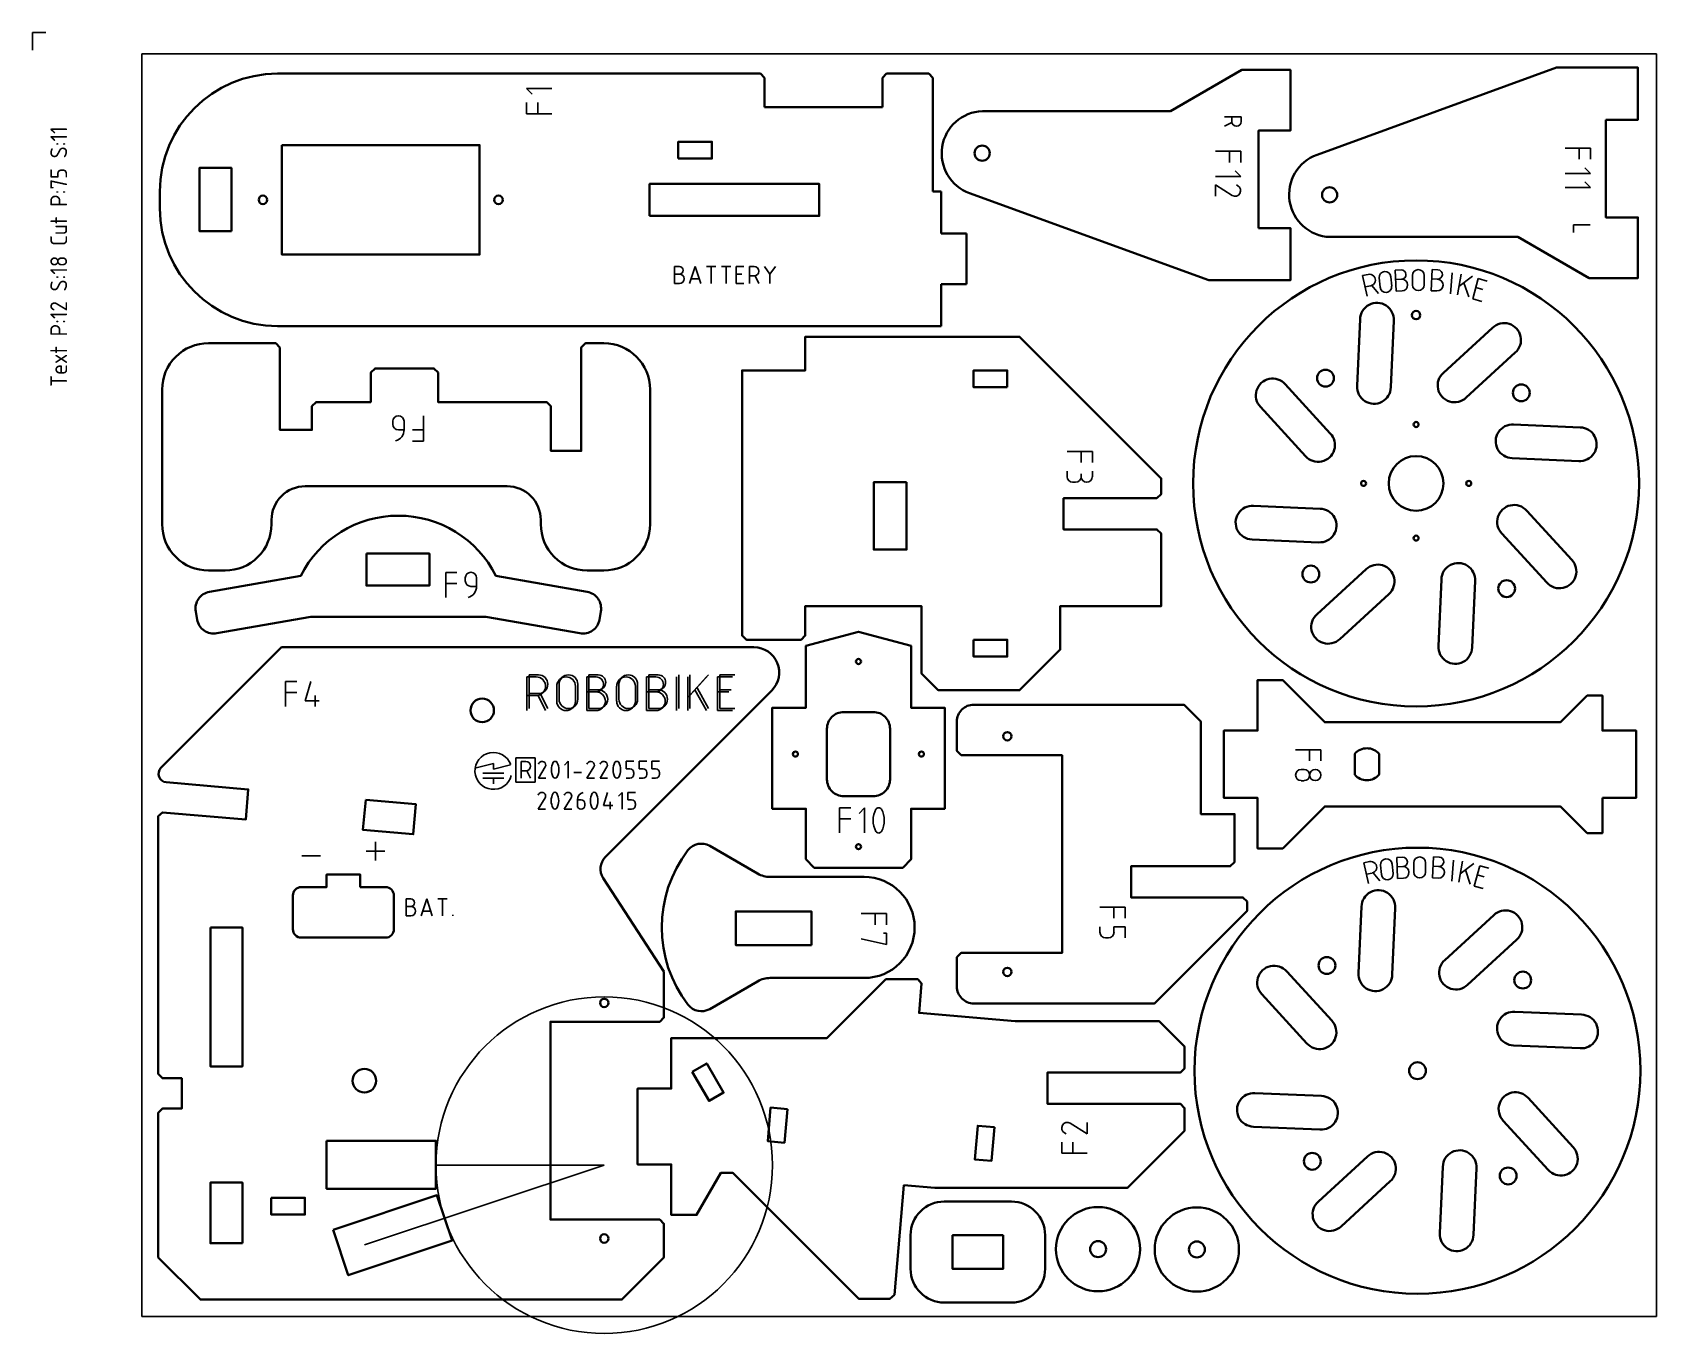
# Model space of a CAD drawing. Header units: millimetres. Extents: x -13 to 180, y 148 to 303.
import ezdxf

# ---------------------------------------------------------------- set-up
doc = ezdxf.new("R2010")
doc.units = ezdxf.units.MM
doc.header["$LTSCALE"] = 0.25
doc.layers.get('0').update_dxf_attribs({"color": 6, "linetype": 'CONTINUOUS'})
doc.layers.add('INNER', color=136, linetype='CONTINUOUS', lineweight=35, true_color=0x008080)
doc.layers.add('OUTER', color=7, linetype='CONTINUOUS', lineweight=35)
doc.layers.add('TEXT', color=5, linetype='CONTINUOUS')
doc.styles.add('iso', font='iso')

msp = doc.modelspace()

# ---------------------------------------------------------------- linework, layer by layer
at = {"linetype": 'CONTINUOUS'}
for p, q in [((-13.01, 300.46), (-13.01, 302.55)), ((-13.01, 302.55), (-11.42, 302.55))]:
    msp.add_line(p, q, dxfattribs=at)
at = {"linetype": 'CONTINUOUS', "lineweight": -3}
for p, q in [((0, 300), (180, 300)), ((0, 300), (0, 150)), ((180, 300), (180, 150)), ((0, 150), (180, 150))]:
    msp.add_line(p, q, dxfattribs=at)
for p, q in [((54.94, 167.97), (26.47, 158.5)), ((34.94, 167.97), (54.94, 167.97))]:
    msp.add_line(p, q)
msp.add_circle((54.94, 167.97), 20)
at = {"layer": 'INNER'}
for points in [[(63.73, 287.56), (67.73, 287.56), (67.73, 289.56), (63.73, 289.56)], [(16.63, 289.16), (40.13, 289.16), (40.13, 276.16), (16.63, 276.16)], [(10.63, 278.96), (10.63, 286.46), (6.83, 286.46), (6.83, 278.96)], [(60.34, 280.76), (60.34, 284.56), (80.5, 284.56), (80.5, 280.76)], [(102.83, 260.4), (102.83, 262.4), (98.83, 262.4), (98.83, 260.4)], [(90.88, 249.1), (90.88, 241.1), (86.98, 241.1), (86.98, 249.1)], [(26.67, 240.63), (34.17, 240.63), (34.17, 236.83), (26.67, 236.83)], [(79.57, 194.11), (70.57, 194.11), (70.57, 198.11), (79.57, 198.11)], [(8.14, 196.2), (11.94, 196.2), (11.94, 179.7), (8.14, 179.7)], [(8.14, 196.2), (11.94, 196.2), (11.94, 179.7), (8.14, 179.7)], [(65.4, 179.06), (67.4, 175.6), (69.13, 176.6), (67.13, 180.06)], [(76.71, 174.63), (74.72, 174.8), (74.37, 170.82), (76.36, 170.64)], [(101.32, 172.47), (99.33, 172.65), (98.98, 168.66), (100.97, 168.49)], [(21.94, 170.87), (34.94, 170.87), (34.94, 165.17), (21.94, 165.17)], [(11.94, 158.7), (8.14, 158.7), (8.14, 165.9), (11.94, 165.9)], [(11.94, 158.7), (8.14, 158.7), (8.14, 165.9), (11.94, 165.9)], [(22.71, 160.3), (35.05, 164.4), (36.85, 159), (24.51, 154.89)], [(102.34, 159.65), (96.34, 159.65), (96.34, 155.65), (102.34, 155.65)]]:
    msp.add_lwpolyline(points, close=True, dxfattribs=at)
for points in [[(144.43, 260.56, 1.022021), (148.42, 260.39), (148.77, 268.29, 1.022021), (144.77, 268.47)], [(154.67, 262.12, 1.022021), (157.37, 259.17), (163.21, 264.51, 1.022021), (160.5, 267.46)], [(138.28, 252.22, 1.022021), (141.23, 254.92), (135.88, 260.75, 1.022021), (132.94, 258.05)], [(163.02, 255.97, 1.022021), (162.84, 251.98), (170.75, 251.63, 1.022021), (170.92, 255.63)], [(139.84, 241.97, 1.022021), (140.01, 245.97), (132.11, 246.31, 1.022021), (131.93, 242.32)], [(164.57, 245.73, 1.022021), (161.62, 243.02), (166.97, 237.19, 1.022021), (169.92, 239.89)], [(158.43, 237.38, 1.022021), (154.43, 237.56), (154.09, 229.65, 1.022021), (158.08, 229.48)], [(148.18, 235.83, 1.022021), (145.48, 238.77), (139.65, 233.43, 1.022021), (142.35, 230.48)], [(147.03, 216.83, 0.463584), (144.13, 216.83), (144.13, 214.37, 0.463584), (147.03, 214.37)], [(25.94, 201), (25.94, 202.5), (21.94, 202.5), (21.94, 201), (18.94, 201, 0.414214), (17.94, 200), (17.94, 196, 0.414214), (18.94, 195), (28.94, 195, 0.414214), (29.94, 196), (29.94, 200, 0.414214), (28.94, 201)], [(144.59, 190.78, 1.022021), (148.59, 190.61), (148.93, 198.51, 1.022021), (144.94, 198.69)], [(154.84, 192.34, 1.022021), (157.54, 189.39), (163.37, 194.74, 1.022021), (160.67, 197.69)], [(138.45, 182.44, 1.022021), (141.4, 185.14), (136.05, 190.98, 1.022021), (133.1, 188.27)], [(163.18, 186.2, 1.022021), (163.01, 182.2), (170.91, 181.85, 1.022021), (171.09, 185.85)], [(140, 172.19, 1.022021), (140.18, 176.19), (132.27, 176.53, 1.022021), (132.1, 172.54)], [(164.74, 175.95, 1.022021), (161.79, 173.25), (167.14, 167.41, 1.022021), (170.08, 170.12)], [(148.35, 166.05, 1.022021), (145.65, 169), (139.81, 163.65, 1.022021), (142.52, 160.7)], [(158.6, 167.6, 1.022021), (154.6, 167.78), (154.25, 159.88, 1.022021), (158.25, 159.7)]]:
    msp.add_lwpolyline(points, format="xyb", close=True, dxfattribs=at)
for points in [[(98.83, 230.4), (102.83, 230.4), (102.83, 228.4), (98.83, 228.4), (98.83, 230.4)], [(26.59, 211.39), (26.27, 207.8), (32.25, 207.28), (32.56, 210.86), (26.59, 211.39)], [(76.36, 170.64), (74.37, 170.82)], [(15.36, 164.1), (19.36, 164.1), (19.36, 162.1), (15.36, 162.1), (15.36, 164.1)]]:
    msp.add_lwpolyline(points, dxfattribs=at)
for centre, radius in [((99.86, 288.21), 0.9), ((141.15, 283.25), 0.9), ((140.66, 261.47), 1), ((163.93, 259.74), 1), ((138.92, 238.2), 1), ((162.19, 236.47), 1), ((140.83, 191.7), 1), ((164.1, 189.96), 1), ((54.94, 187.25), 0.5), ((54.94, 187.25), 0.5), ((26.44, 178), 1.4), ((139.09, 168.43), 1), ((162.36, 166.69), 1), ((54.94, 159.25), 0.5), ((113.63, 157.99), 0.95), ((125.37, 157.95), 0.95)]:
    msp.add_circle(centre, radius, dxfattribs=at)
at = {"layer": 'INNER', "linetype": 'CONTINUOUS'}
for centre, radius in [((14.38, 282.66), 0.5), ((42.38, 282.66), 0.5), ((151.43, 268.97), 0.5), ((151.43, 255.97), 0.3), ((151.43, 248.97), 3.25), ((145.18, 248.97), 0.3), ((157.68, 248.97), 0.3), ((151.43, 242.47), 0.3), ((85.16, 227.81), 0.3), ((40.44, 222), 1.4), ((102.85, 218.93), 0.5), ((77.66, 216.81), 0.3), ((92.64, 216.81), 0.3), ((85.16, 205.81), 0.3), ((102.85, 190.93), 0.5), ((151.59, 179.19), 1)]:
    msp.add_circle(centre, radius, dxfattribs=at)
at = {"layer": 'OUTER'}
for p, q in [((73.5, 297.66), (16.13, 297.66)), ((74, 297.16), (73.5, 297.66)), ((88.5, 297.66), (88, 297.16)), ((93.5, 297.66), (88.5, 297.66)), ((94, 297.16), (93.5, 297.66)), ((74, 293.66), (74, 297.16)), ((88, 297.16), (88, 293.66)), ((94, 283.66), (94, 297.16)), ((88, 293.66), (74, 293.66)), ((2.13, 283.66), (2.13, 281.66)), ((94, 283.66), (95, 283.66)), ((95, 278.66), (98, 278.66)), ((98, 278.66), (98, 272.66)), ((95, 272.66), (98, 272.66)), ((16.13, 267.66), (95, 267.66))]:
    msp.add_line(p, q, dxfattribs=at)
at = {"layer": 'OUTER', "color": 7, "linetype": 'CONTINUOUS', "lineweight": 35}
for p, q in [((95, 278.66), (95, 283.66)), ((95, 267.66), (95, 272.66))]:
    msp.add_line(p, q, dxfattribs=at)
at = {"layer": 'OUTER'}
for points in [[(132.7, 279.3), (136.5, 279.3), (136.5, 273.1), (126.81, 273.1), (98.36, 283.45, -0.82218), (99.88, 293.21), (122.24, 293.21), (130.7, 298.1), (136.5, 298.1), (136.5, 290.9), (132.7, 290.9)], [(173.99, 292.17), (177.79, 292.17), (177.79, 298.37), (168.1, 298.37), (139.65, 288.02, 0.82218), (141.17, 278.25), (163.53, 278.25), (171.99, 273.37), (177.79, 273.37), (177.79, 280.57), (173.99, 280.57)], [(16.4, 265.13), (16.4, 255.33), (20.2, 255.33), (20.2, 258.13), (20.7, 258.63), (27.2, 258.63), (27.2, 262.13), (27.7, 262.63), (34.7, 262.63), (35.2, 262.13), (35.2, 258.63), (48.1, 258.63), (48.6, 258.13), (48.6, 252.83), (52.2, 252.83), (52.2, 265.13), (52.7, 265.63), (54.9, 265.63, -0.414199), (60.4, 260.13), (60.4, 244.12, -0.414214), (54.9, 238.62), (52.9, 238.62, -0.414214), (47.4, 244.12), (47.4, 244.63, 0.414214), (43.4, 248.63), (19.4, 248.63, 0.414214), (15.4, 244.63), (15.4, 244.12, -0.414214), (9.9, 238.62), (7.9, 238.62, -0.414214), (2.4, 244.12), (2.4, 260.13, -0.414214), (7.9, 265.63), (15.9, 265.63)], [(54.37, 232.78), (54.54, 233.77, 0.414214), (52.92, 236.09), (42.07, 238, 0.614954), (18.87, 238), (8.02, 236.09, 0.414214), (6.4, 233.77), (6.57, 232.78, 0.414214), (8.89, 231.16), (20.07, 233.13), (40.87, 233.13), (52.05, 231.16, 0.414214)], [(54.82, 202.08), (62.04, 190.97), (62.04, 185.5), (61.54, 185), (48.54, 185), (48.54, 161.5), (61.54, 161.5), (62.04, 161), (62.04, 157), (57.04, 152), (6.94, 152), (1.94, 157), (1.94, 174.2), (2.44, 174.7), (4.74, 174.7), (4.74, 178.3), (2.44, 178.3), (1.94, 178.8), (1.94, 209.43), (2.44, 209.89), (12.33, 209.02), (12.64, 212.61), (2.88, 213.46, -0.63707), (2.26, 215.16), (16.59, 229.5), (72.74, 229.5, -0.668179), (74.86, 224.38), (55.08, 204.59, 0.354261)], [(97.35, 216.68), (96.85, 217.18), (96.85, 220.68, -0.414214), (98.85, 222.68), (123.85, 222.68), (125.85, 220.68), (125.85, 209.68), (129.85, 209.68), (129.85, 203.98), (129.35, 203.48), (117.55, 203.48), (117.55, 199.78), (130.85, 199.78), (131.35, 199.28), (131.35, 198.18), (120.35, 187.18), (98.85, 187.18, -0.414214), (96.85, 189.18), (96.85, 192.68), (97.35, 193.18), (109.35, 193.18), (109.35, 216.68)], [(88.91, 219.81, 0.414214), (86.91, 221.81), (83.41, 221.81, 0.414214), (81.41, 219.81), (81.41, 213.81, 0.414214), (83.41, 211.81), (86.91, 211.81, 0.414214), (88.91, 213.81)], [(74.67, 202.21, -0.131652), (73.17, 202.61), (67.48, 205.9, 0.376647), (64.89, 205.38, 0.33892), (64.89, 187.04, 0.376647), (67.48, 186.52), (73.17, 189.81, -0.131652), (74.67, 190.21), (85.83, 190.21, 1), (85.83, 202.21)], [(103.34, 163.65, -0.414214), (107.34, 159.65), (107.34, 155.65, -0.414214), (103.34, 151.65), (95.34, 151.65, -0.414214), (91.34, 155.65), (91.34, 159.65, -0.414214), (95.34, 163.65)]]:
    msp.add_lwpolyline(points, format="xyb", close=True, dxfattribs=at)
for points in [[(120.63, 247.2), (121.13, 247.7), (121.13, 249.57), (104.3, 266.4), (78.83, 266.4), (78.83, 262.4), (71.33, 262.4), (71.33, 230.9), (71.83, 230.4), (78.33, 230.4), (78.83, 230.9), (78.83, 234.4), (92.63, 234.4), (92.63, 226.4), (94.63, 224.4), (104.3, 224.4), (109.13, 229.22), (109.13, 234.4), (121.13, 234.4), (121.13, 243), (120.63, 243.5), (109.53, 243.5), (109.53, 247.2)], [(78.91, 204.31), (78.91, 210.31), (74.91, 210.31), (74.91, 222.31), (78.91, 222.31), (78.91, 229.67), (85.16, 231.35), (91.41, 229.67), (91.41, 222.31), (95.41, 222.31), (95.41, 210.31), (91.41, 210.31), (91.41, 204.31), (90.41, 203.31), (79.91, 203.31)], [(173.58, 211.6), (173.58, 207.42), (171.76, 207.42), (168.58, 210.6), (140.58, 210.6), (135.58, 205.6), (132.58, 205.6), (132.58, 211.6), (128.58, 211.6), (128.58, 219.6), (132.58, 219.6), (132.58, 225.6), (135.58, 225.6), (140.58, 220.6), (168.58, 220.6), (171.76, 223.77), (173.58, 223.77), (173.58, 219.6), (177.58, 219.6), (177.58, 211.6)], [(94.24, 165.26), (90.56, 165.58), (89.42, 152.58), (88.88, 152.08), (85.2, 152.08), (70.22, 167.06), (68.8, 167.06), (65.91, 162.06), (62.91, 162.06), (62.91, 168.06), (58.91, 168.06), (58.91, 177.06), (62.91, 177.06), (62.91, 183.06), (81.41, 183.06), (88.41, 190.06), (92.2, 190.06), (92.66, 189.56), (92.35, 186.06), (103.78, 185.06), (120.91, 185.06), (123.91, 182.06), (123.91, 179.46), (123.41, 178.96), (107.61, 178.96), (107.61, 175.26), (123.41, 175.26), (123.91, 174.76), (123.91, 172.06), (117.11, 165.26)]]:
    msp.add_lwpolyline(points, close=True, dxfattribs=at)
for centre, radius in [((151.43, 248.97), 26.5), ((151.59, 179.19), 26.5), ((113.63, 157.99), 5), ((125.37, 157.95), 5)]:
    msp.add_circle(centre, radius, dxfattribs=at)
for centre, start, end in [((16.13, 283.66), 90, 180), ((16.13, 281.66), 180, 270)]:
    msp.add_arc(centre, 14, start, end, dxfattribs=at)
at = {"layer": 'TEXT'}
for p, q in [((46.37, 295.23), (45.71, 295.9)), ((45.71, 295.9), (48.71, 295.9)), ((45.71, 292.9), (45.71, 294.23)), ((47.04, 292.9), (47.04, 294.23)), ((48.71, 292.9), (45.71, 292.9)), ((128.64, 292.53), (130.64, 292.53)), ((128.64, 291.42), (129.54, 291.87)), ((129.53, 291.97), (129.53, 292.53)), ((130.64, 292.53), (130.64, 291.97)), ((127.58, 288.43), (130.58, 288.43)), ((129.24, 288.43), (129.24, 287.1)), ((130.58, 288.43), (130.58, 287.1)), ((169.15, 288.81), (172.15, 288.81)), ((170.82, 288.81), (170.82, 287.48)), ((172.15, 288.81), (172.15, 287.48)), ((129.91, 286.1), (130.58, 285.43)), ((172.15, 285.81), (169.15, 285.81)), ((171.49, 286.48), (172.15, 285.81)), ((130.58, 285.43), (127.58, 285.43)), ((129.58, 283.19), (127.58, 284.43)), ((127.58, 284.43), (127.58, 283.1)), ((130.08, 284.43), (130.24, 284.34)), ((172.15, 284.14), (169.15, 284.14)), ((171.49, 284.81), (172.15, 284.14)), ((172.13, 279.68), (170.13, 279.68)), ((170.13, 279.68), (170.13, 278.8)), ((63.87, 274.74), (63.31, 274.74)), ((63.31, 274.74), (63.31, 272.74)), ((65.09, 272.74), (65.75, 274.74)), ((65.75, 274.74), (66.42, 272.74)), ((67.09, 274.74), (68.2, 274.74)), ((67.64, 274.74), (67.64, 272.74)), ((68.87, 274.74), (69.98, 274.74)), ((69.42, 274.74), (69.42, 272.74)), ((70.64, 272.74), (70.64, 274.74)), ((70.64, 274.74), (71.53, 274.74)), ((72.2, 272.74), (72.2, 274.74)), ((72.2, 274.74), (72.75, 274.74)), ((73.98, 274.74), (74.64, 273.85)), ((74.64, 273.85), (75.31, 274.74)), ((149.65, 274.33), (148.95, 274.3)), ((148.95, 274.3), (149.06, 271.81)), ((153.32, 274.37), (153.21, 271.87)), ((154.02, 274.34), (153.32, 274.37)), ((63.87, 273.85), (63.31, 273.85)), ((63.31, 272.74), (63.87, 272.74)), ((65.27, 273.29), (66.24, 273.29)), ((70.64, 273.85), (71.31, 273.85)), ((71.53, 272.74), (70.64, 272.74)), ((72.75, 273.63), (72.2, 273.63)), ((73.31, 272.74), (72.86, 273.64)), ((74.64, 272.74), (74.64, 273.85)), ((145.06, 273.66), (145.73, 273.81)), ((145.6, 271.22), (145.06, 273.66)), ((146.04, 272.46), (145.36, 272.31)), ((146.95, 271.52), (146.16, 272.5)), ((147.14, 272.28), (147.05, 273.39)), ((148.43, 273.51), (148.53, 272.4)), ((149.7, 273.22), (149, 273.19)), ((150.99, 272.57), (150.99, 273.68)), ((152.38, 273.68), (152.38, 272.57)), ((153.97, 273.23), (153.28, 273.26)), ((155.51, 271.51), (155.73, 274)), ((156.33, 271.39), (156.77, 273.85)), ((158.13, 273.61), (156.5, 272.35)), ((157.7, 271.15), (157.12, 272.82)), ((158.17, 270.89), (158.82, 273.31)), ((158.53, 272.23), (159.34, 272.02)), ((158.82, 273.31), (159.89, 273.02)), ((149.06, 271.81), (149.76, 271.84)), ((153.21, 271.87), (153.91, 271.84)), ((159.25, 270.6), (158.17, 270.89)), ((33.48, 257.01), (33.48, 254.01)), ((29.82, 256.01), (29.82, 256.35)), ((31.15, 255.35), (30.48, 255.35)), ((31.15, 256.35), (31.15, 255.35)), ((33.48, 255.35), (32.15, 255.35)), ((33.48, 254.01), (32.15, 254.01)), ((109.95, 252.77), (112.95, 252.77)), ((111.61, 252.77), (111.61, 251.44)), ((112.95, 252.77), (112.95, 251.44)), ((109.95, 249.77), (109.95, 250.44)), ((110.95, 249.1), (110.61, 249.1)), ((111.61, 250.1), (111.61, 249.77)), ((112.95, 250.44), (112.95, 249.77)), ((36.1, 235.4), (36.1, 238.4)), ((36.1, 238.4), (37.43, 238.4)), ((38.43, 237.4), (38.43, 237.74)), ((39.77, 237.74), (39.77, 236.74)), ((36.1, 237.07), (37.43, 237.07)), ((39.77, 236.74), (39.1, 236.74)), ((17.07, 222.45), (17.07, 225.45)), ((17.07, 225.45), (18.4, 225.45)), ((17.07, 224.12), (18.4, 224.12)), ((20.07, 225.45), (19.4, 223.12)), ((19.4, 223.12), (21.07, 223.12)), ((20.57, 223.79), (20.57, 222.45)), ((137.11, 217.32), (140.11, 217.32)), ((138.77, 217.32), (138.77, 215.99)), ((140.11, 217.32), (140.11, 215.99)), ((138.11, 214.99), (137.77, 214.99)), ((137.77, 213.65), (138.11, 213.65)), ((47.08, 211.93), (47.14, 212.04)), ((47.91, 211.6), (47.08, 210.26)), ((50.19, 211.93), (50.25, 212.04)), ((51.02, 211.6), (50.19, 210.26)), ((51.75, 211.37), (52.19, 211.37)), ((51.75, 210.71), (51.75, 211.37)), ((52.64, 210.93), (52.64, 210.71)), ((55.31, 212.26), (54.86, 210.71)), ((54.86, 210.71), (55.97, 210.71)), ((55.64, 211.15), (55.64, 210.26)), ((56.64, 211.82), (57.08, 212.26)), ((57.08, 212.26), (57.08, 210.26)), ((58.64, 212.26), (57.75, 212.26)), ((57.75, 212.26), (57.75, 211.37)), ((57.75, 211.37), (58.19, 211.37)), ((58.64, 210.93), (58.64, 210.71)), ((82.89, 207.44), (82.89, 210.44)), ((82.89, 210.44), (84.23, 210.44)), ((85.23, 209.77), (85.89, 210.44)), ((85.89, 210.44), (85.89, 207.44)), ((47.08, 210.26), (47.97, 210.26)), ((50.19, 210.26), (51.08, 210.26)), ((58.19, 210.26), (57.75, 210.26)), ((82.89, 209.1), (84.23, 209.1)), ((19.01, 204.73), (21.24, 204.73)), ((26.65, 205.29), (28.87, 205.29)), ((27.76, 204.18), (27.76, 206.4)), ((153.49, 204.6), (153.38, 202.1)), ((154.2, 204.57), (153.5, 204.6)), ((145.22, 203.89), (145.9, 204.04)), ((145.76, 201.45), (145.22, 203.89)), ((146.2, 202.68), (145.52, 202.53)), ((147.12, 201.75), (146.33, 202.72)), ((147.31, 202.5), (147.21, 203.61)), ((148.6, 203.73), (148.69, 202.62)), ((149.12, 204.53), (149.23, 202.03)), ((149.83, 204.57), (149.13, 204.54)), ((149.86, 203.45), (149.17, 203.42)), ((154.14, 203.46), (153.44, 203.49)), ((155.68, 201.73), (155.89, 204.22)), ((156.5, 201.61), (156.93, 204.07)), ((158.3, 203.83), (156.67, 202.57)), ((157.87, 201.37), (157.28, 203.05)), ((158.34, 201.11), (158.99, 203.53)), ((158.99, 203.53), (160.06, 203.24)), ((149.23, 202.03), (149.92, 202.06)), ((153.38, 202.1), (154.08, 202.07)), ((159.41, 200.83), (158.34, 201.11)), ((158.7, 202.46), (159.51, 202.24)), ((31.96, 199.6), (31.4, 199.6)), ((31.4, 199.6), (31.4, 197.6)), ((33.18, 197.6), (33.84, 199.6)), ((33.84, 199.6), (34.51, 197.6)), ((35.18, 199.6), (36.29, 199.6)), ((35.73, 199.6), (35.73, 197.6)), ((31.96, 198.71), (31.4, 198.71)), ((31.4, 197.6), (31.96, 197.6)), ((33.36, 198.15), (34.33, 198.15)), ((36.96, 197.6), (36.96, 197.71)), ((85.48, 197.87), (88.48, 197.87)), ((87.15, 197.87), (87.15, 196.54)), ((88.48, 197.87), (88.48, 196.54)), ((113.86, 198.64), (116.86, 198.64)), ((115.52, 198.64), (115.52, 197.3)), ((116.86, 198.64), (116.86, 197.3)), ((88.15, 195.54), (88.48, 195.54)), ((88.48, 195.54), (88.48, 194.2)), ((113.86, 195.64), (113.86, 196.3)), ((114.86, 194.97), (114.52, 194.97)), ((116.86, 196.3), (115.52, 196.3)), ((115.52, 196.3), (115.52, 195.64)), ((116.86, 194.97), (116.86, 196.3)), ((88.48, 194.2), (85.48, 194.87)), ((109.82, 171.71), (109.65, 171.8)), ((110.32, 172.96), (112.32, 171.71)), ((112.32, 171.71), (112.32, 173.05)), ((109.32, 169.38), (109.32, 170.71)), ((110.65, 169.38), (110.65, 170.71)), ((112.32, 169.38), (109.32, 169.38))]:
    msp.add_line(p, q, dxfattribs=at)
at = {"layer": 'TEXT', "linetype": 'CONTINUOUS', "lineweight": -3}
for p, q in [((45.75, 221.98), (45.75, 225.98)), ((45.75, 225.98), (46.86, 225.98)), ((46.02, 222.22), (46.02, 226.22)), ((46.02, 226.22), (47.13, 226.22)), ((53.97, 225.98), (52.86, 225.98)), ((52.86, 225.98), (52.86, 221.98)), ((54.24, 226.22), (53.13, 226.22)), ((53.13, 226.22), (53.13, 222.22)), ((61.08, 225.98), (59.97, 225.98)), ((59.97, 225.98), (59.97, 221.98)), ((61.35, 226.22), (60.24, 226.22)), ((60.24, 226.22), (60.24, 222.22)), ((63.53, 221.98), (63.53, 225.98)), ((63.8, 222.22), (63.8, 226.22)), ((64.86, 221.98), (64.86, 225.98)), ((67.08, 225.98), (64.86, 223.53)), ((65.13, 222.22), (65.13, 226.22)), ((67.35, 226.22), (65.13, 223.78)), ((68.41, 221.98), (68.41, 225.98)), ((68.41, 225.98), (70.19, 225.98)), ((68.69, 222.22), (68.69, 226.22)), ((68.69, 226.22), (70.46, 226.22)), ((47.13, 224), (46.02, 224)), ((48.24, 222.22), (47.34, 224.02)), ((49.3, 223.09), (49.3, 224.87)), ((49.57, 223.33), (49.57, 225.11)), ((51.53, 224.87), (51.53, 223.09)), ((51.8, 225.11), (51.8, 223.33)), ((53.97, 224.2), (52.86, 224.2)), ((54.24, 224.44), (53.13, 224.44)), ((56.41, 223.09), (56.41, 224.87)), ((56.69, 223.33), (56.69, 225.11)), ((58.64, 224.87), (58.64, 223.09)), ((58.91, 225.11), (58.91, 223.33)), ((61.08, 224.2), (59.97, 224.2)), ((61.35, 224.44), (60.24, 224.44)), ((67.08, 221.98), (65.7, 224.45)), ((67.35, 222.22), (65.97, 224.7)), ((68.41, 224.2), (69.75, 224.2)), ((68.69, 224.44), (70.02, 224.44)), ((46.86, 223.76), (45.75, 223.76)), ((47.97, 221.98), (47.07, 223.78)), ((52.86, 221.98), (53.97, 221.98)), ((53.13, 222.22), (54.24, 222.22)), ((59.97, 221.98), (61.08, 221.98)), ((60.24, 222.22), (61.35, 222.22)), ((70.19, 221.98), (68.41, 221.98)), ((70.46, 222.22), (68.69, 222.22)), ((45.08, 213.94), (45.08, 215.94)), ((45.08, 215.94), (45.63, 215.94)), ((45.63, 214.83), (45.08, 214.83)), ((46.19, 213.94), (45.74, 214.84)), ((47.11, 215.61), (47.17, 215.73)), ((47.94, 215.28), (47.11, 213.95)), ((50.22, 215.5), (50.66, 215.95)), ((50.66, 215.95), (50.66, 213.95)), ((51.33, 214.61), (52.22, 214.61)), ((52.88, 215.61), (52.94, 215.73)), ((53.71, 215.28), (52.88, 213.95)), ((54.44, 215.61), (54.5, 215.73)), ((55.27, 215.28), (54.44, 213.95)), ((58.44, 215.95), (57.55, 215.95)), ((57.55, 215.95), (57.55, 215.06)), ((57.55, 215.06), (58, 215.06)), ((58.44, 214.61), (58.44, 214.39)), ((60, 215.95), (59.11, 215.95)), ((59.11, 215.95), (59.11, 215.06)), ((59.11, 215.06), (59.55, 215.06)), ((60, 214.61), (60, 214.39)), ((61.49, 215.96), (60.6, 215.96)), ((60.6, 215.96), (60.6, 215.07)), ((60.6, 215.07), (61.05, 215.07)), ((61.49, 214.62), (61.49, 214.4)), ((47.11, 213.95), (48, 213.95)), ((52.88, 213.95), (53.77, 213.95)), ((54.44, 213.95), (55.33, 213.95)), ((58, 213.95), (57.55, 213.95)), ((59.55, 213.95), (59.11, 213.95)), ((61.05, 213.96), (60.6, 213.96))]:
    msp.add_line(p, q, dxfattribs=at)
at = {"layer": 'TEXT', "linetype": 'CONTINUOUS'}
for p, q in [((44.42, 216.38), (44.42, 213.49)), ((44.42, 216.38), (46.74, 216.38)), ((46.74, 216.38), (46.74, 213.49)), ((41.77, 215.7), (39.58, 215.15)), ((40.51, 214.55), (43.01, 214.55)), ((41.77, 215.7), (41.77, 215.03)), ((41.77, 215.03), (43.79, 215.54)), ((40.51, 213.96), (43, 213.96)), ((41.77, 213.96), (41.77, 213.26)), ((44.42, 213.49), (46.74, 213.49))]:
    msp.add_line(p, q, dxfattribs=at)
at = {"layer": 'TEXT'}
msp.add_lwpolyline([(151.16, 203.9), (151.16, 202.79, 1), (152.55, 202.79), (152.55, 203.9, 1)], format="xyb", close=True, dxfattribs=at)
for centre, radius, start, end in [((130.09, 291.97), 0.556, 180, 0), ((129.91, 283.76), 0.667, 240, 60), ((63.87, 274.29), 0.444, 270, 90), ((72.75, 274.18), 0.556, 270, 90), ((147.74, 273.45), 0.694, 5, 185), ((149.67, 273.78), 0.556, 272.5, 92.5), ((151.69, 273.68), 0.694, 0, 180), ((153.99, 273.79), 0.556, 267.5, 87.5), ((63.87, 273.29), 0.556, 270, 90), ((145.89, 273.13), 0.694, 282.5, 102.5), ((147.83, 272.34), 0.694, 185, 5), ((149.73, 272.53), 0.694, 272.5, 92.5), ((151.69, 272.57), 0.694, 180, 0), ((153.94, 272.54), 0.694, 267.5, 87.5), ((30.48, 256.35), 0.667, 0, 180), ((30.48, 256.01), 0.667, 180, 270), ((29.76, 255.35), 1.39, 286.2602, 360), ((110.61, 249.77), 0.667, 180, 270), ((110.95, 249.77), 0.667, 270, 0), ((112.28, 249.77), 0.667, 180, 0), ((39.1, 237.74), 0.667, 0, 180), ((39.1, 237.4), 0.667, 180, 270), ((38.38, 236.74), 1.39, 286.2602, 360), ((137.77, 214.32), 0.667, 90, 270), ((138.11, 214.32), 0.667, 270, 90), ((139.44, 214.32), 0.667, 0, 180), ((139.44, 214.32), 0.667, 180, 0), ((47.53, 211.82), 0.444, 330, 150), ((50.53, 211.26), 1.89, 151.9275, 208.0725), ((49.08, 211.99), 0.278, 36.8699, 143.1301), ((47.64, 211.26), 1.89, 331.9275, 28.0725), ((50.64, 211.82), 0.444, 330, 150), ((52.68, 211.37), 0.926, 106.2602, 180), ((52.19, 210.71), 0.444, 180, 0), ((52.19, 210.93), 0.444, 360, 90), ((55.19, 211.26), 1.89, 151.9275, 208.0725), ((53.75, 211.99), 0.278, 36.8699, 143.1301), ((52.31, 211.26), 1.89, 331.9275, 28.0725), ((58.19, 210.93), 0.444, 360, 90), ((58.19, 210.71), 0.444, 270, 0), ((87.56, 210.02), 0.417, 36.8699, 143.1301), ((49.08, 210.54), 0.278, 216.8699, 323.1301), ((53.75, 210.54), 0.278, 216.8699, 323.1301), ((89.73, 208.94), 2.83, 151.9275, 208.0725), ((85.39, 208.94), 2.83, 331.9275, 28.0725), ((87.56, 207.85), 0.417, 216.8699, 323.1301), ((146.05, 203.36), 0.694, 282.5, 102.5), ((147.9, 203.67), 0.694, 5, 185), ((149.84, 204), 0.556, 272.5, 92.5), ((149.89, 202.75), 0.694, 272.5, 92.5), ((154.11, 202.76), 0.694, 267.5, 87.5), ((154.16, 204.01), 0.556, 267.5, 87.5), ((148, 202.56), 0.694, 185, 5), ((31.96, 199.15), 0.444, 270, 90), ((31.96, 198.15), 0.556, 270, 90), ((114.52, 195.64), 0.667, 180, 270), ((114.86, 195.64), 0.667, 270, 0), ((109.98, 172.38), 0.667, 60, 240)]:
    msp.add_arc(centre, radius, start, end, dxfattribs=at)
at = {"layer": 'TEXT', "linetype": 'CONTINUOUS', "lineweight": -3}
for centre, radius, start, end in [((46.86, 224.87), 1.11, 270, 90), ((47.13, 225.11), 1.11, 270, 90), ((50.41, 224.87), 1.11, 0, 180), ((50.69, 225.11), 1.11, 0, 180), ((53.97, 225.09), 0.889, 270, 90), ((54.24, 225.33), 0.889, 270, 90), ((57.53, 224.87), 1.11, 0, 180), ((57.8, 225.11), 1.11, 0, 180), ((61.08, 225.09), 0.889, 270, 90), ((61.35, 225.33), 0.889, 270, 90), ((53.97, 223.09), 1.11, 270, 90), ((54.24, 223.33), 1.11, 270, 90), ((61.08, 223.09), 1.11, 270, 90), ((61.35, 223.33), 1.11, 270, 90), ((50.41, 223.09), 1.11, 180, 0), ((50.69, 223.33), 1.11, 180, 0), ((57.53, 223.09), 1.11, 180, 0), ((57.8, 223.33), 1.11, 180, 0), ((45.63, 215.39), 0.556, 270, 90), ((47.55, 215.5), 0.444, 329.9706, 149.9706), ((50.55, 214.95), 1.89, 151.9275, 208.0725), ((49.11, 215.67), 0.278, 36.8699, 143.1301), ((47.66, 214.95), 1.89, 331.9275, 28.0725), ((53.33, 215.5), 0.444, 329.9706, 149.9706), ((54.88, 215.5), 0.444, 329.9706, 149.9706), ((57.88, 214.95), 1.89, 151.9275, 208.0725), ((56.44, 215.67), 0.278, 36.8699, 143.1301), ((55, 214.95), 1.89, 331.9275, 28.0725), ((57.99, 214.61), 0.448, 0.4127, 89.5873), ((57.99, 214.4), 0.448, 270.4127, 359.5873), ((59.55, 214.61), 0.448, 0.4127, 89.5873), ((59.55, 214.4), 0.448, 270.4127, 359.5873), ((61.05, 214.62), 0.448, 0.4127, 89.5873), ((61.05, 214.4), 0.448, 270.4127, 359.5873), ((49.11, 214.23), 0.278, 216.8699, 323.1301), ((56.44, 214.23), 0.278, 216.8699, 323.1301)]:
    msp.add_arc(centre, radius, start, end, dxfattribs=at)
at = {"layer": 'TEXT', "linetype": 'CONTINUOUS'}
msp.add_arc((41.77, 214.81), 2.19, 19.9779, 345.2656, dxfattribs=at)

# ---------------------------------------------------------------- texts
at = {"style": 'iso'}
msp.add_text('Text P:12 S:18 Cut P:75 S:11', height=2, rotation=90, dxfattribs=at).set_placement((-8.89, 260.44))

doc.saveas('drawing.dxf')
